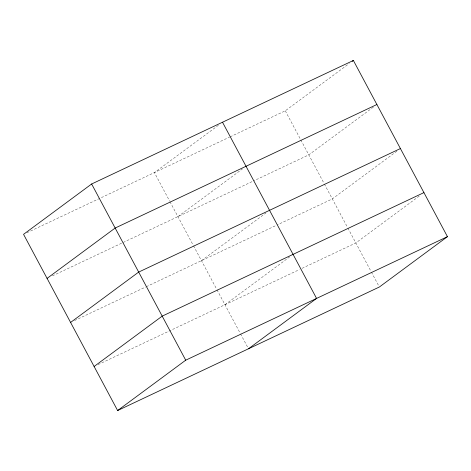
<?xml version="1.0" encoding="UTF-8"?>
<svg xmlns="http://www.w3.org/2000/svg" width="471" height="471" viewBox="0 0 471 471"><rect width="100%" height="100%" fill="white"/><g stroke="black" fill="none" stroke-linecap="round" stroke-linejoin="round"><path stroke-width="0.35" stroke-dasharray="2.35 1.77" d="M218.397 125.268L154.417 172.58L169.637 201.082M230.142 136.837L285.279 110.815L349.264 63.503M177.932 216.631L242.506 168.877M373.368 107.117L308.799 154.865L253.663 180.888M201.453 260.675L266.021 212.927M396.888 151.167L332.32 198.915L277.183 224.938M224.973 304.725L290.13 256.542M419.237 196.083L355.84 242.959L302.035 268.358M26.871 232.774L229.477 137.149M52.381 275.882L252.998 181.2M74.577 320.557L145.657 287.01M146.316 286.698L276.518 225.25M98.098 364.607L299.373 269.612M285.279 110.815L300.498 139.316M300.845 139.964L324.019 183.366M324.366 184.014L347.539 227.416M347.886 228.064L371.06 271.461M371.401 272.108L379.014 286.362M169.978 201.729L193.151 245.132M193.499 245.78L216.672 289.176M217.019 289.824L240.192 333.227M240.54 333.874L248.146 348.128"/><path stroke-width="0.71" d="M91.639 183.99L23.55 234.34L117.626 410.535L379.361 287.01L447.45 236.66L353.374 60.465L91.639 183.99L185.721 360.185L117.626 410.535M47.071 278.39L115.159 228.041L376.888 104.515M352.196 61.33L353.374 60.465M70.591 322.441L138.68 272.085L400.409 148.559M94.112 366.485L162.201 316.135L423.929 192.61M248.494 348.775L316.583 298.42L222.506 122.224M185.721 360.185L447.45 236.66"/></g></svg>
